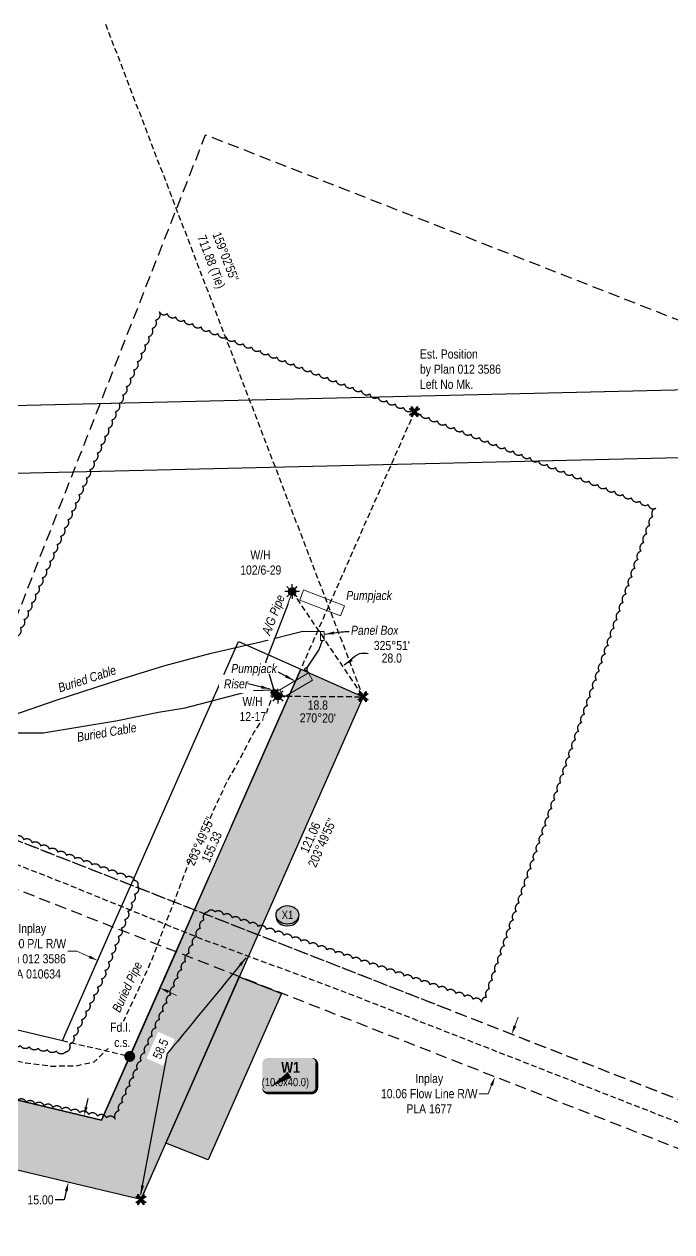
# Model space of a CAD drawing. Extents: x 613557 to 617779, y 5898664 to 5902038.
# Drawn here: x 616112 to 616825, y 5898924 to 5900254 of the extents above; entities that cross this region are included whole.
import ezdxf
from ezdxf.enums import TextEntityAlignment as Align

# ---------------------------------------------------------------- set-up
doc = ezdxf.new("R2010")
doc.units = 0
doc.header["$LTSCALE"] = 5
doc.header["$PDSIZE"] = 0.5
for name, pattern in [('0', [1, 1, 0]), ('foc-ACCESSROAD', [3.75, 2.5, -1.25]), ('foc-FLOWLINE', [3.75, 2.5, -1.25]), ('foc-TIELINE', [1.875, 1.25, -0.625]), ('foc-TRAV', [1.875, 1.25, -0.625]), ('UG_PIPE', [1.875, 1.25, -0.625])]:
    doc.linetypes.add(name, pattern=pattern)
doc.layers.get('Defpoints').update_dxf_attribs({"color": 9})
for name, color, linetype in [('AS-CABLE', 224, 'foc-CABLE'), ('AS-PIPE-AG', 44, 'Continuous'), ('AS-PIPE-UG', 44, 'UG_PIPE'), ('AS-PIPE-UG-T', 44, 'Continuous'), ('AS-SYMBOL', 7, 'Continuous'), ('C-FLOWLINE', 13, 'foc-FLOWLINE'), ('C-RW', 13, 'Continuous'), ('C-WS', 13, 'foc-ACCESSROAD'), ('C-WS-S', 13, 'Continuous'), ('F-RW', 190, 'Continuous'), ('L-BD', 7, 'Continuous'), ('L-MON', 1, 'Continuous'), ('L-TIE', 7, 'foc-TIELINE'), ('P-CROSSINGS', 250, 'Continuous'), ('P-PROPOSED', 10, 'Continuous'), ('P-PROPOSED-H', 21, 'Continuous'), ('P-TEMP-BLOCKS', 250, 'Continuous'), ('P-TEMP-H', 41, 'Continuous'), ('P-TEMP_WORKSPACE', 46, 'Continuous'), ('P-TRAV', 4, 'foc-TRAV'), ('P-TXT', 4, 'Continuous'), ('T-BUSH', 110, '0'), ('T-TIE', 201, 'foc-TIELINE')]:
    doc.layers.add(name, color=color, linetype=linetype)
for name, color, linetype, lineweight in [('AS-GENERAL', 48, 'Continuous', 18), ('C-RW-T', 13, 'Continuous', 9), ('C-WS-T', 13, 'Continuous', 9), ('T-TIE-T', 201, 'Continuous', 18)]:
    doc.layers.add(name, color=color, linetype=linetype, lineweight=lineweight)
doc.styles.add('80', font='ARIALN.TTF', dxfattribs={"height": 10})
doc.styles.add('80CG', font='ARIALN.TTF', dxfattribs={"height": 10})
doc.styles.add('80L', font='ARIALN.TTF', dxfattribs={"height": 10})
doc.styles.add('BOLD', font='ARIALNB.TTF')
doc.styles.add('Crossing', font='ARIALN.TTF', dxfattribs={"height": 10})
doc.styles.add('foc-LtypeFont', font='ARIALN.TTF', dxfattribs={"height": 7.35})
doc.linetypes.add('foc-CABLE', pattern='A,2,-1,["C",foc-LtypeFont,S=0.2,R=0,X=-0.625,Y=-0.75],-1.24,8', length=12.24)
doc.dimstyles.new('Compass 5 000', dxfattribs={"dimscale": 5, "dimtxt": 9, "dimasz": 2, "dimexe": 0.2, "dimexo": 0.0625, "dimgap": 0.5, "dimtad": 0, "dimtih": 1, "dimtoh": 1, "dimzin": 0, "dimdsep": 46, "dimtxsty": '80CG', "dimcen": 0.1, "dimse1": 1, "dimse2": 1, "dimclrd": 256, "dimclrt": 256, "dimaunit": 1, "dimadec": 4, "dimazin": 0, "dimtfac": 0.06, "dimtofl": 0, "dimtmove": 0, "dimatfit": 1, "dimfxl": 0.2, "dimtolj": 1, "dimtzin": 0, "dimlwd": -1, "dimarcsym": 0})

# ---------------------------------------------------------------- blocks, each defined once
blk = doc.blocks.new('*U425')
h = blk.add_hatch(color=191)
edge = h.paths.add_edge_path()
edge.add_line((-24, -20), (24, -20))
edge.add_arc((24, -14), 6, 270, 360)
edge.add_line((30, -14), (30, 12.5))
edge.add_arc((24, 12.5), 6, 0, 90)
edge.add_line((24, 18.5), (-24, 18.5))
edge.add_arc((-24, 12.5), 6, 90, 180)
edge.add_line((-30, 12.5), (-30, -14))
edge.add_arc((-24, -14), 6, 180, 270)
at = {"color": 250, "flags": 128}
blk.add_lwpolyline([(-24, -20, 3, 3, 0), (24, -20, 3, 3, 0.414214), (30, -14, 3, 3, 0), (30, 12.5, 3, 0, 0.414214), (24, 18.5, 0, 0, 0), (-24, 18.5, 0, 0, 0.414214), (-30, 12.5, 0, 0, 0), (-30, -14, 0, 3, 0.414214)], format="xyseb", close=True, dxfattribs=at)
at = {"flags": 128}
blk.add_lwpolyline([(-21.1, -13.3, 0, 7.5, 0), (0, 0, 0, 0, 0)], format="xyseb", dxfattribs=at)
at = {"color": 250}
for tag, p, height, style in [('TEMP_AREA_W1_001', (-9.2, 2.2), 12, 'BOLD'), ('ENTER_TEXT_001', (-30.7, -12.5), 9, '80')]:
    blk.add_attdef(tag, p, '', height=height, dxfattribs=dict(at, style=style))
blk = doc.blocks.new('*D469')
at = {"layer": 'C-RW-T', "transparency": 16777216}
for p, q in [((616652.3, 5899150.9), (616656, 5899160.3)), ((616626.7, 5899085.5), (616623, 5899076.2)), ((616623, 5899076.2), (616613, 5899076.2))]:
    blk.add_line(p, q, dxfattribs=at)
for points in [[(616650.8, 5899151.5), (616653.9, 5899150.3), (616648.7, 5899141.6)], [(616625.1, 5899086.1), (616628.2, 5899084.9), (616630.3, 5899094.8)]]:
    blk.add_solid(points, dxfattribs=at)
at = {"layer": 'Defpoints', "color": 0, "transparency": 16777216}
for p in [(616615.2, 5899154.8), (616596.8, 5899108), (616630.3, 5899094.8)]:
    blk.add_point(p, dxfattribs=at)
at = {"layer": 'C-RW-T', "transparency": 16777216, "insert": (616558, 5899076.2), "char_height": 10, "attachment_point": 5, "style": '80CG'}
blk.add_mtext('\\A1;Inplay\\P10.06 Flow Line R/W\\PPLA 1677', dxfattribs=at)
blk = doc.blocks.new('*D470')
at = {"layer": 'C-RW-T', "transparency": 16777216}
for p, q in [((616170, 5899233), (616160, 5899233)), ((616183.8, 5899226.9), (616170, 5899233)), ((616270.7, 5899188.6), (616279.8, 5899184.5))]:
    blk.add_line(p, q, dxfattribs=at)
for points in [[(616184.4, 5899228.4), (616183.1, 5899225.4), (616192.9, 5899222.9)], [(616271.3, 5899190.1), (616270, 5899187), (616261.5, 5899192.6)]]:
    blk.add_solid(points, dxfattribs=at)
at = {"layer": 'Defpoints', "color": 0, "transparency": 16777216}
for p in [(616269, 5899395.3), (616337.6, 5899365), (616261.5, 5899192.6)]:
    blk.add_point(p, dxfattribs=at)
at = {"layer": 'C-RW-T', "transparency": 16777216, "insert": (616120.9, 5899233), "char_height": 10, "attachment_point": 5, "style": '80CG'}
blk.add_mtext('\\A1;Inplay\\P15.00 P/L R/W\\PPlan 012 3586\\PPLA 010634', dxfattribs=at)
blk = doc.blocks.new('RISER')
h = blk.add_hatch(color=255)
h.dxf.hatch_style = 1
edge = h.paths.add_edge_path()
edge.add_arc((0, 0), 0.7, 0, 360)
blk.add_hatch(color=48).paths.add_polyline_path([(0.58, -0.15), (-0.58, -0.15, 0.774597)])
at = {"color": 48}
blk.add_line((-0.58, -0.15), (0.58, -0.15), dxfattribs=at)
blk.add_circle((0, 0), 0.6, dxfattribs=at)
blk = doc.blocks.new('xing2')
h = blk.add_hatch(color=50)
h.dxf.hatch_style = 1
edge = h.paths.add_edge_path()
edge.add_ellipse((0, 0), major_axis=(-12.5, 0), ratio=0.816297, start_angle=0, end_angle=360)
h = blk.add_hatch(color=250)
h.dxf.hatch_style = 1
edge = h.paths.add_edge_path()
edge.add_ellipse((0, -2), major_axis=(-12.5, 0), ratio=0.816297, start_angle=0, end_angle=180)
edge.add_line((12.5, -2), (12.5, 0))
edge.add_ellipse((0, 0), major_axis=(-12.5, 0), ratio=0.816297, start_angle=0, end_angle=180, ccw=False)
edge.add_line((-12.5, 0), (-12.5, -2))
at = {"color": 250}
blk.add_ellipse((0, 0), major_axis=(-12.5, 0), ratio=0.816297, dxfattribs=at)
blk.add_ellipse((0, -2), major_axis=(-12.5, 0), ratio=0.816297, start_param=0, end_param=3.141593, dxfattribs=at)
at = {"color": 250, "style": 'Crossing'}
blk.add_attdef('CROSSING', text='', height=9, dxfattribs=at).set_placement((0.1, 0), align=Align.MIDDLE_CENTER)
at = {"color": 250, "style": 'Crossing', "flags": 1}
for tag, p in [('OWNER', (0.1, -12.5)), ('DESCRIPTION', (0.1, -25.8)), ('LOCATION', (0.1, -39.3)), ('DWG_REF', (0.1, -52.8))]:
    blk.add_attdef(tag, text='', height=9, dxfattribs=at).set_placement(p, align=Align.MIDDLE_CENTER)
blk = doc.blocks.new('GAS')
h = blk.add_hatch(color=255)
h.dxf.hatch_style = 1
edge = h.paths.add_edge_path()
edge.add_arc((0, 0), 0.9, 0, 360)
for p, q in [((-0.81, 0), (-1.62, 0)), ((-0.57, 0.57), (-1.14, 1.14)), ((0, 0.81), (0, 1.62)), ((0.57, 0.57), (1.14, 1.14)), ((1.62, 0), (0.81, 0)), ((-0.57, -0.57), (-1.14, -1.14)), ((0, -0.81), (0, -1.62)), ((1.14, -1.14), (0.57, -0.57))]:
    blk.add_line(p, q)
blk.add_circle((0, 0), 0.8)
blk = doc.blocks.new('fdia')
at = {"color": 255, "const_width": 1}
blk.add_lwpolyline([(-0.5, 0, 1), (0.5, 0, 1)], format="xyb", close=True, dxfattribs=at)
blk = doc.blocks.new('Fdiaa')
blk.add_blockref('fdia', (0, 0))
blk = doc.blocks.new('fdib')
at = {"color": 1, "const_width": 1.6}
blk.add_lwpolyline([(-0.4, 0, 1), (0.4, 0, 1)], format="xyb", close=True, dxfattribs=at)
at = {"color": 1}
blk.add_circle((0, 0), 0.8, dxfattribs=at)
blk = doc.blocks.new('Fdibb')
blk.add_blockref('fdib', (0, 0))
blk = doc.blocks.new('fdicc')
for name in ['Fdibb', 'Fdiaa']:
    blk.add_blockref(name, (0, 0))
blk = doc.blocks.new('FDI')
blk.add_blockref('fdicc', (0, 0))
blk = doc.blocks.new('TEMP')
h = blk.add_hatch(color=255)
h.dxf.hatch_style = 1
h.paths.add_polyline_path([(0, 0.25), (-0.67, 1.15), (-0.67, 0.67), (-1.15, 0.67), (-0.25, 0), (-1.15, -0.67), (-0.67, -0.67), (-0.67, -1.15), (0, -0.25), (0.67, -1.15), (0.67, -0.67), (1.15, -0.67), (0.25, 0), (1.15, 0.67), (0.67, 0.67), (0.67, 1.15)])
h.paths.add_polyline_path([(0.57, 0.85), (0.57, 0.57), (0.85, 0.57), (0.08, 0), (0.85, -0.57), (0.57, -0.57), (0.57, -0.85), (0, -0.08), (-0.57, -0.85), (-0.57, -0.57), (-0.85, -0.57), (-0.08, 0), (-0.85, 0.57), (-0.57, 0.57), (-0.57, 0.85), (0, 0.08)], flags=16)
h = blk.add_hatch(color=1)
h.dxf.hatch_style = 1
h.paths.add_polyline_path([(0, 0.08), (-0.57, 0.85), (-0.57, 0.57), (-0.85, 0.57), (-0.08, 0), (-0.85, -0.57), (-0.57, -0.57), (-0.57, -0.85), (0, -0.08), (0.57, -0.85), (0.57, -0.57), (0.85, -0.57), (0.08, 0), (0.85, 0.57), (0.57, 0.57), (0.57, 0.85)])
at = {"color": 1}
for p, q in [((-0.08, 0), (0.08, 0)), ((0, 0.08), (0, -0.08))]:
    blk.add_line(p, q, dxfattribs=at)
at = {"color": 255, "flags": 128}
blk.add_lwpolyline([(-0.25, 0), (-1.15, 0.67), (-0.67, 0.67), (-0.67, 1.15), (0, 0.25), (0.67, 1.15), (0.67, 0.67), (1.15, 0.67), (0.25, 0), (1.15, -0.67), (0.67, -0.67), (0.67, -1.15), (0, -0.25), (-0.67, -1.15), (-0.67, -0.67), (-1.15, -0.67)], close=True, dxfattribs=at)
at = {"color": 1, "flags": 128}
blk.add_lwpolyline([(-0.08, 0), (-0.85, 0.57), (-0.57, 0.57), (-0.57, 0.85), (0, 0.08), (0.57, 0.85), (0.57, 0.57), (0.85, 0.57), (0.08, 0), (0.85, -0.57), (0.57, -0.57), (0.57, -0.85), (0, -0.08), (-0.57, -0.85), (-0.57, -0.57), (-0.85, -0.57)], close=True, dxfattribs=at)
blk = doc.blocks.new('*D549')
at = {"layer": 'Defpoints', "color": 0, "transparency": 16777216}
for p in [(616171, 5899053.4), (616153.7, 5898980.4), (616160.7, 5898978.7)]:
    blk.add_point(p, dxfattribs=at)
at = {"layer": 'P-TXT', "transparency": 16777216}
for p, q in [((616180.3, 5899061.4), (616182.6, 5899071.1)), ((616158.4, 5898969), (616156.1, 5898959.3)), ((616156.1, 5898959.3), (616146.1, 5898959.3))]:
    blk.add_line(p, q, dxfattribs=at)
for points in [[(616178.7, 5899061.8), (616181.9, 5899061), (616178, 5899051.7)], [(616156.8, 5898969.4), (616160, 5898968.6), (616160.7, 5898978.7)]]:
    blk.add_solid(points, dxfattribs=at)
at = {"layer": 'P-TXT', "transparency": 16777216, "insert": (616130.1, 5898959.3), "char_height": 10, "attachment_point": 5, "style": '80CG'}
blk.add_mtext('\\A1;15.00', dxfattribs=at)

msp = doc.modelspace()

# ---------------------------------------------------------------- hatches: boundary and pattern name
at = {"layer": 'P-PROPOSED-H'}
h = msp.add_hatch(color=256, dxfattribs=at)
h.dxf.hatch_style = 1
h.paths.add_polyline_path([(615554.016, 5899084.697), (615552.168, 5899159.617), (615711.847, 5899162.962), (616197.234, 5899047.106), (616416.513, 5899543.53), (616485.092, 5899513.237), (616240.611, 5898959.761), (615701.977, 5899087.558)])
at = {"layer": 'P-TEMP-H'}
h = msp.add_hatch(color=256, dxfattribs=at)
h.dxf.hatch_style = 1
h.paths.add_polyline_path([(616348.816, 5899204.72), (616395.396, 5899186.474), (616314.544, 5899003.431), (616267.964, 5899021.676)])

# ---------------------------------------------------------------- linework, layer by layer
at = {"layer": 'AS-CABLE', "flags": 128}
for points in [[(615387.366, 5899710.285), (615400.071, 5899702.418), (615404.41, 5899701.003), (615436.987, 5899691.457), (615505.231, 5899668.376), (615583.571, 5899643.026), (615671.837, 5899606.615), (615808.804, 5899560.827), (615899.479, 5899528.25), (616003.464, 5899494.733), (616069.219, 5899482.822), (616098.233, 5899473.441), (616133.054, 5899473.366), (616212.984, 5899486.801), (616259.921, 5899496.097), (616289.349, 5899501.155), (616362.276, 5899520.013), (616374.856, 5899520.563), (616393.499, 5899520.908)], [(616069.219, 5899482.822), (616099.642, 5899492.853), (616147.409, 5899509.592), (616219.431, 5899533.053), (616265.653, 5899547.213), (616318.088, 5899561.042), (616372.047, 5899573.617), (616418.974, 5899585.388), (616440.406, 5899584.903)], [(616423.313, 5899544.514), (616436.448, 5899564.351), (616440.306, 5899575.037)], [(616425.162, 5899539.505), (616422.837, 5899542.914)]]:
    msp.add_lwpolyline(points, dxfattribs=at)
at = {"layer": 'AS-GENERAL', "flags": 128}
for points in [[(616419.579, 5899630.955), (616464.507, 5899613.162), (616460.458, 5899602.146), (616415.386, 5899619.425)], [(616438.408, 5899584.923), (616438.308, 5899575.057), (616442.305, 5899575.017), (616442.404, 5899584.883)], [(616393.499, 5899520.908), (616425.162, 5899539.505), (616429.57, 5899531.424), (616397.992, 5899512.886)], [(616423.909, 5899543.712), (616421.585, 5899541.983), (616420.392, 5899543.586), (616422.716, 5899545.315)]]:
    msp.add_lwpolyline(points, close=True, dxfattribs=at)
at = {"layer": 'AS-PIPE-AG', "flags": 128}
msp.add_lwpolyline([(616396.013, 5899512.541), (616388.431, 5899515.765), (616389.591, 5899518.783), (616388.051, 5899521.138), (616386.877, 5899521.133), (616377.94, 5899551.761), (616403.115, 5899616.386), (616402.531, 5899616.841), (616409.218, 5899633.819)], dxfattribs=at)
at = {"layer": 'AS-PIPE-UG', "flags": 128}
for points in [[(617077.884, 5898948.394), (616457.025, 5899191.07), (616303.994, 5899247.778), (616156.031, 5899307.925), (616023.766, 5899359.86), (615793.215, 5899449.175), (615631.288, 5899511.286), (615510.639, 5899562.227), (615407.988, 5899599.133)], [(616387.032, 5899517.899), (616378.765, 5899495.797), (616365.015, 5899474.061), (616351.15, 5899448.176), (616334.312, 5899418.067), (616307.322, 5899359.425), (616291.903, 5899327.262), (616274.18, 5899280.495), (616249.44, 5899216.255), (616219.496, 5899152.03), (616204.367, 5899126.045), (616188.893, 5899110.865), (616168.196, 5899106.452), (616142.076, 5899106.317), (616113.977, 5899109.816), (615550.635, 5899231.989), (615397.836, 5899232.564)]]:
    msp.add_lwpolyline(points, dxfattribs=at)
at = {"layer": 'C-FLOWLINE', "flags": 128}
for points in [[(617088.213, 5898969.39), (615389.386, 5899635.086)], [(617065.95, 5898924.132), (615390.665, 5899580.603)]]:
    msp.add_lwpolyline(points, dxfattribs=at)
at = {"layer": 'C-RW', "flags": 128}
msp.add_lwpolyline([(616278.515, 5899231.092), (616228.258, 5899117.253), (616197.247, 5899047.08), (615627.187, 5899183.173), (615551.703, 5899201.023), (615531.966, 5899205.659), (615450.719, 5899204.742), (615399.512, 5899203.603), (615397.747, 5899278.812), (615448.91, 5899280.013), (615540.146, 5899280.54), (615549.792, 5899278.28), (615625.295, 5899260.333), (616154.08, 5899134.856), (616208.625, 5899258.448), (616228.955, 5899304.511), (616347.88, 5899573.97), (616416.513, 5899543.53), (616298.85, 5899277.152), (616278.515, 5899231.092)], close=True, dxfattribs=at)
at = {"layer": 'F-RW', "flags": 128}
for points in [[(615386.987, 5899737.304), (615508.955, 5899819.803), (617278.675, 5899861.686), (617303.439, 5899865.271)], [(617303.439, 5899789.547), (617284.953, 5899786.871), (615542.898, 5899745.643), (615389.026, 5899650.438)]]:
    msp.add_lwpolyline(points, dxfattribs=at)
at = {"layer": 'P-TEMP_WORKSPACE', "flags": 128}
msp.add_lwpolyline([(616348.816, 5899204.72), (616395.396, 5899186.474), (616314.544, 5899003.431), (616267.964, 5899021.676), (616348.816, 5899204.72)], dxfattribs=at)
at = {"layer": 'P-TRAV', "flags": 128}
for points in [[(616541.738, 5899826.981), (616416.706, 5899544.112)], [(616154.08, 5899134.856), (616228.258, 5899117.253)]]:
    msp.add_lwpolyline(points, dxfattribs=at)
at = {"layer": 'T-BUSH', "flags": 128}
msp.add_lwpolyline([(615605.714, 5899993.428, 0.52056705), (615605.92, 5899983.434, 0.52056705), (615606.127, 5899973.44, 0.52056705), (615606.333, 5899963.446, 0.52056705), (615606.54, 5899953.452, 0.52056705), (615606.746, 5899943.458, 0.52056705), (615606.952, 5899933.464, 0.52056705), (615607.159, 5899923.47, 0.52056705), (615607.365, 5899913.476, 0.52056705), (615607.571, 5899903.482, 0.52056705), (615607.778, 5899893.488, 0.52056705), (615607.984, 5899883.494, 0.52056705), (615608.19, 5899873.5, 0.52056705), (615608.397, 5899863.506, 0.52056705), (615608.603, 5899853.512, 0.52056705), (615608.809, 5899843.518, 0.52056705), (615609.016, 5899833.524, 0.52056705), (615609.222, 5899823.53, 0.52056705), (615609.428, 5899813.536, 0.52056705), (615609.635, 5899803.542, 0.52056705), (615609.841, 5899793.548, 0.52056705), (615610.047, 5899783.554, 0.52056705), (615610.254, 5899773.56, 0.52056705), (615610.46, 5899763.566, 0.52056705), (615610.666, 5899753.572, 0.52056705), (615610.873, 5899743.578, 0.52056705), (615611.079, 5899733.584, 0.52056705), (615611.285, 5899723.59, 0.52056705), (615611.492, 5899713.596, 0.52056705), (615611.698, 5899703.602, 0.52056705), (615611.904, 5899693.608, 0.52056705), (615612.111, 5899683.614, 0.52056705), (615612.317, 5899673.62, 0.52056705), (615612.524, 5899663.626, 0.52056705), (615615.533, 5899655.095, 0.52056705), (615623.614, 5899649.211, 0.52056705), (615631.695, 5899643.326, 0.52056705), (615639.776, 5899637.442, 0.52056705), (615649.192, 5899634.146, 0.52056705), (615658.669, 5899630.968, 0.52056705), (615668.147, 5899627.79, 0.52056705), (615677.625, 5899624.612, 0.52056705), (615687.102, 5899621.434, 0.52056705), (615696.58, 5899618.257, 0.52056705), (615706.057, 5899615.079, 0.52056705), (615715.535, 5899611.901, 0.52056705), (615725.012, 5899608.723, 0.52056705), (615734.49, 5899605.545, 0.52056705), (615743.968, 5899602.367, 0.52056705), (615753.445, 5899599.189, 0.52056705), (615762.923, 5899596.012, 0.52056705), (615772.4, 5899592.834, 0.52056705), (615781.878, 5899589.656, 0.52056705), (615791.355, 5899586.478, 0.52056705), (615800.833, 5899583.3, 0.52056705), (615810.311, 5899580.122, 0.52056705), (615819.788, 5899576.944, 0.52056705), (615829.266, 5899573.767, 0.52056705), (615838.743, 5899570.589, 0.52056705), (615848.221, 5899567.411, 0.52056705), (615857.698, 5899564.233, 0.52056705), (615867.176, 5899561.055, 0.52056705), (615876.654, 5899557.877, 0.52056705), (615886.131, 5899554.699, 0.52056705), (615895.609, 5899551.522, 0.52056705), (615905.086, 5899548.344, 0.52056705), (615914.564, 5899545.166, 0.52056705), (615924.041, 5899541.988, 0.52056705), (615933.519, 5899538.81, 0.52056705), (615942.996, 5899535.632, 0.52056705), (615952.474, 5899532.454, 0.52056705), (615961.952, 5899529.276, 0.52056705), (615971.429, 5899526.099, 0.52056705), (615980.907, 5899522.921, 0.52056705), (615990.384, 5899519.743, 0.52056705), (615999.862, 5899516.565, 0.52056705), (616009.339, 5899513.387, 0.52056705), (616018.873, 5899510.98, 0.52056705), (616028.708, 5899512.767, 0.52056705), (616038.543, 5899514.553, 0.52056705), (616048.378, 5899516.339, 0.52056705), (616058.214, 5899518.125, 0.52056705), (616066.749, 5899522.434, 0.52056705), (616073.913, 5899529.405, 0.52056705), (616081.077, 5899536.377, 0.52056705), (616087.899, 5899543.585, 0.52056705), (616091.922, 5899552.737, 0.52056705), (616095.944, 5899561.888, 0.52056705), (616099.967, 5899571.039, 0.52056705), (616103.989, 5899580.19, 0.52056705), (616108.012, 5899589.341, 0.52056705), (616112.034, 5899598.492, 0.52056705), (616116.056, 5899607.643, 0.52056705), (616120.079, 5899616.794, 0.52056705), (616124.101, 5899625.945, 0.52056705), (616128.124, 5899635.096, 0.52056705), (616132.146, 5899644.248, 0.52056705), (616136.169, 5899653.399, 0.52056705), (616140.191, 5899662.55, 0.52056705), (616144.214, 5899671.701, 0.52056705), (616148.236, 5899680.852, 0.52056705), (616152.259, 5899690.003, 0.52056705), (616156.281, 5899699.154, 0.52056705), (616160.304, 5899708.305, 0.52056705), (616164.326, 5899717.456, 0.52056705), (616168.349, 5899726.608, 0.52056705), (616172.371, 5899735.759, 0.52056705), (616176.394, 5899744.91, 0.52056705), (616180.416, 5899754.061, 0.52056705), (616184.439, 5899763.212, 0.52056705), (616188.461, 5899772.363, 0.52056705), (616192.484, 5899781.514, 0.52056705), (616196.506, 5899790.665, 0.52056705), (616200.529, 5899799.816, 0.52056705), (616204.551, 5899808.967, 0.52056705), (616208.573, 5899818.119, 0.52056705), (616212.596, 5899827.27, 0.52056705), (616216.618, 5899836.421, 0.52056705), (616220.641, 5899845.572, 0.52056705), (616224.663, 5899854.723, 0.52056705), (616228.686, 5899863.874, 0.52056705), (616232.708, 5899873.025, 0.52056705), (616236.731, 5899882.176, 0.52056705), (616240.753, 5899891.327, 0.52056705), (616244.776, 5899900.479, 0.52056705), (616248.798, 5899909.63, 0.52056705), (616252.821, 5899918.781, 0.52056705), (616256.843, 5899927.932, 0.52056705), (616260.866, 5899937.083, 0.52056705), (616269.459, 5899935.095, 0.52056705), (616278.749, 5899931.407, 0.52056705), (616288.04, 5899927.719, 0.52056705), (616297.331, 5899924.03, 0.52056705), (616306.622, 5899920.342, 0.52056705), (616315.913, 5899916.653, 0.52056705), (616325.203, 5899912.965, 0.52056705), (616334.494, 5899909.277, 0.52056705), (616343.785, 5899905.588, 0.52056705), (616353.076, 5899901.9, 0.52056705), (616362.366, 5899898.211, 0.52056705), (616371.657, 5899894.523, 0.52056705), (616380.948, 5899890.835, 0.52056705), (616390.239, 5899887.146, 0.52056705), (616399.53, 5899883.458, 0.52056705), (616408.82, 5899879.769, 0.52056705), (616418.111, 5899876.081, 0.52056705), (616427.402, 5899872.392, 0.52056705), (616436.693, 5899868.704, 0.52056705), (616445.984, 5899865.016, 0.52056705), (616455.274, 5899861.327, 0.52056705), (616464.565, 5899857.639, 0.52056705), (616473.856, 5899853.95, 0.52056705), (616483.147, 5899850.262, 0.52056705), (616492.437, 5899846.574, 0.52056705), (616501.728, 5899842.885, 0.52056705), (616511.019, 5899839.197, 0.52056705), (616520.31, 5899835.508, 0.52056705), (616529.601, 5899831.82, 0.52056705), (616538.891, 5899828.132, 0.52056705), (616548.182, 5899824.443, 0.52056705), (616557.473, 5899820.755, 0.52056705), (616566.764, 5899817.066, 0.52056705), (616576.055, 5899813.378, 0.52056705), (616585.345, 5899809.69, 0.52056705), (616594.636, 5899806.001, 0.52056705), (616603.927, 5899802.313, 0.52056705), (616613.218, 5899798.624, 0.52056705), (616622.509, 5899794.936, 0.52056705), (616631.799, 5899791.248, 0.52056705), (616641.09, 5899787.559, 0.52056705), (616650.381, 5899783.871, 0.52056705), (616659.672, 5899780.182, 0.52056705), (616668.962, 5899776.494, 0.52056705), (616678.253, 5899772.805, 0.52056705), (616687.544, 5899769.117, 0.52056705), (616696.835, 5899765.429, 0.52056705), (616706.126, 5899761.74, 0.52056705), (616715.416, 5899758.052, 0.52056705), (616724.707, 5899754.363, 0.52056705), (616733.998, 5899750.675, 0.52056705), (616743.289, 5899746.987, 0.52056705), (616752.58, 5899743.298, 0.52056705), (616761.87, 5899739.61, 0.52056705), (616771.161, 5899735.921, 0.52056705), (616780.452, 5899732.233, 0.52056705), (616789.743, 5899728.545, 0.52056705), (616799.033, 5899724.856, 0.52056705), (616807.302, 5899720.699, 0.52056705), (616804.034, 5899711.252, 0.52056705), (616800.767, 5899701.805, 0.52056705), (616797.499, 5899692.359, 0.52056705), (616794.231, 5899682.912, 0.52056705), (616790.963, 5899673.465, 0.52056705), (616787.695, 5899664.018, 0.52056705), (616784.427, 5899654.571, 0.52056705), (616781.159, 5899645.124, 0.52056705), (616777.891, 5899635.677, 0.52056705), (616774.623, 5899626.23, 0.52056705), (616771.355, 5899616.784, 0.52056705), (616768.087, 5899607.337, 0.52056705), (616764.819, 5899597.89, 0.52056705), (616761.551, 5899588.443, 0.52056705), (616758.283, 5899578.996, 0.52056705), (616755.015, 5899569.549, 0.52056705), (616751.747, 5899560.102, 0.52056705), (616748.48, 5899550.655, 0.52056705), (616745.212, 5899541.208, 0.52056705), (616741.944, 5899531.762, 0.52056705), (616738.676, 5899522.315, 0.52056705), (616735.408, 5899512.868, 0.52056705), (616732.14, 5899503.421, 0.52056705), (616728.872, 5899493.974, 0.52056705), (616725.604, 5899484.527, 0.52056705), (616722.336, 5899475.08, 0.52056705), (616719.068, 5899465.633, 0.52056705), (616715.8, 5899456.186, 0.52056705), (616712.532, 5899446.74, 0.52056705), (616709.264, 5899437.293, 0.52056705), (616705.996, 5899427.846, 0.52056705), (616702.728, 5899418.399, 0.52056705), (616699.46, 5899408.952, 0.52056705), (616696.192, 5899399.505, 0.52056705), (616692.925, 5899390.058, 0.52056705), (616689.657, 5899380.611, 0.52056705), (616686.389, 5899371.165, 0.52056705), (616683.121, 5899361.718, 0.52056705), (616679.853, 5899352.271, 0.52056705), (616676.585, 5899342.824, 0.52056705), (616673.317, 5899333.377, 0.52056705), (616670.049, 5899323.93, 0.52056705), (616666.781, 5899314.483, 0.52056705), (616663.513, 5899305.036, 0.52056705), (616660.245, 5899295.589, 0.52056705), (616656.977, 5899286.143, 0.52056705), (616653.709, 5899276.696, 0.52056705), (616650.441, 5899267.249, 0.52056705), (616647.173, 5899257.802, 0.52056705), (616643.905, 5899248.355, 0.52056705), (616640.637, 5899238.908, 0.52056705), (616637.37, 5899229.461, 0.52056705), (616634.102, 5899220.014, 0.52056705), (616630.834, 5899210.567, 0.52056705), (616627.566, 5899201.121, 0.52056705), (616624.298, 5899191.674, 0.52056705), (616621.03, 5899182.227, 0.52056705), (616615.714, 5899176.959, 0.52056705), (616606.245, 5899180.162, 0.52056705), (616596.776, 5899183.366, 0.52056705), (616587.307, 5899186.569, 0.52056705), (616577.838, 5899189.772, 0.52056705), (616568.369, 5899192.976, 0.52056705), (616558.9, 5899196.179, 0.52056705), (616549.431, 5899199.383, 0.52056705), (616539.962, 5899202.586, 0.52056705), (616530.493, 5899205.79, 0.52056705), (616521.024, 5899208.993, 0.52056705), (616511.555, 5899212.197, 0.52056705), (616502.086, 5899215.4, 0.52056705), (616492.617, 5899218.604, 0.52056705), (616483.148, 5899221.807, 0.52056705), (616473.679, 5899225.011, 0.52056705), (616464.21, 5899228.214, 0.52056705), (616454.741, 5899231.417, 0.52056705), (616445.272, 5899234.621, 0.52056705), (616435.804, 5899237.824, 0.52056705), (616426.335, 5899241.028, 0.52056705), (616416.866, 5899244.231, 0.52056705), (616407.397, 5899247.435, 0.52056705), (616397.928, 5899250.638, 0.52056705), (616388.459, 5899253.842, 0.52056705), (616378.99, 5899257.045, 0.52056705), (616369.521, 5899260.249, 0.52056705), (616360.052, 5899263.452, 0.52056705), (616350.583, 5899266.655, 0.52056705), (616341.114, 5899269.859, 0.52056705), (616331.645, 5899273.062, 0.52056705), (616322.176, 5899276.266, 0.52056705), (616314.049, 5899276.403, 0.52056705), (616309.977, 5899267.274, 0.52056705), (616305.905, 5899258.145, 0.52056705), (616301.834, 5899249.015, 0.52056705), (616297.762, 5899239.886, 0.52056705), (616293.69, 5899230.757, 0.52056705), (616289.618, 5899221.628, 0.52056705), (616285.546, 5899212.498, 0.52056705), (616281.474, 5899203.369, 0.52056705), (616277.403, 5899194.24, 0.52056705), (616273.331, 5899185.111, 0.52056705), (616269.259, 5899175.981, 0.52056705), (616265.187, 5899166.852, 0.52056705), (616261.115, 5899157.723, 0.52056705), (616257.043, 5899148.594, 0.52056705), (616252.972, 5899139.464, 0.52056705), (616248.9, 5899130.335, 0.52056705), (616244.828, 5899121.206, 0.52056705), (616240.756, 5899112.077, 0.52056705), (616236.684, 5899102.947, 0.52056705), (616232.612, 5899093.818, 0.52056705), (616228.541, 5899084.689, 0.52056705), (616224.469, 5899075.56, 0.52056705), (616220.397, 5899066.43, 0.52056705), (616216.325, 5899057.301, 0.52056705), (616212.253, 5899048.172, 0.52056705), (616202.691, 5899049.611, 0.52056705), (616192.88, 5899051.527, 0.52056705), (616183.069, 5899053.444, 0.52056705), (616173.259, 5899055.361, 0.52056705), (616163.448, 5899057.277, 0.52056705), (616153.637, 5899059.194, 0.52056705), (616143.827, 5899061.111, 0.52056705), (616134.016, 5899063.027, 0.52056705), (616124.205, 5899064.944, 0.52056705), (616114.395, 5899066.86, 0.52056705), (616104.584, 5899068.777, 0.52056705), (616094.773, 5899070.694, 0.52056705), (616084.962, 5899072.61, 0.52056705), (616075.152, 5899074.527, 0.52056705), (616065.341, 5899076.443, 0.52056705), (616055.53, 5899078.36, 0.52056705), (616045.72, 5899080.277, 0.52056705), (616035.909, 5899082.193, 0.52056705), (616026.098, 5899084.11, 0.52056705), (616016.288, 5899086.027, 0.52056705), (616006.477, 5899087.943, 0.52056705), (615996.666, 5899089.86, 0.52056705), (615986.856, 5899091.776, 0.52056705), (615977.045, 5899093.693, 0.52056705), (615967.234, 5899095.61, 0.52056705), (615957.423, 5899097.526, 0.52056705), (615947.613, 5899099.443, 0.52056705), (615937.802, 5899101.36, 0.52056705), (615927.991, 5899103.276, 0.52056705), (615918.181, 5899105.193, 0.52056705), (615908.37, 5899107.109, 0.52056705), (615898.559, 5899109.026, 0.52056705), (615888.749, 5899110.943, 0.52056705), (615878.938, 5899112.859, 0.52056705), (615869.127, 5899114.776, 0.52056705), (615859.317, 5899116.693, 0.52056705), (615849.506, 5899118.609, 0.52056705), (615839.695, 5899120.526, 0.52056705), (615829.884, 5899122.442, 0.52056705), (615820.074, 5899124.359, 0.52056705), (615810.263, 5899126.276, 0.52056705), (615800.452, 5899128.192, 0.52056705), (615790.642, 5899130.109, 0.52056705), (615780.831, 5899132.026, 0.52056705), (615771.02, 5899133.942, 0.52056705), (615761.21, 5899135.859, 0.52056705), (615754.29, 5899137.211, 0.52056705)], format="xyb", dxfattribs=at)
msp.add_lwpolyline([(615633.051, 5899532.173, -0.52056705), (615642.431, 5899528.718, -0.52056705), (615651.811, 5899525.263, -0.52056705), (615661.191, 5899521.808, -0.52056705), (615670.571, 5899518.353, -0.52056705), (615679.951, 5899514.898, -0.52056705), (615689.331, 5899511.443, -0.52056705), (615698.711, 5899507.988, -0.52056705), (615708.091, 5899504.533, -0.52056705), (615717.471, 5899501.077, -0.52056705), (615726.851, 5899497.622, -0.52056705), (615736.231, 5899494.167, -0.52056705), (615745.611, 5899490.712, -0.52056705), (615754.991, 5899487.257, -0.52056705), (615764.371, 5899483.802, -0.52056705), (615773.751, 5899480.347, -0.52056705), (615783.131, 5899476.892, -0.52056705), (615792.511, 5899473.437, -0.52056705), (615801.892, 5899469.982, -0.52056705), (615811.272, 5899466.526, -0.52056705), (615820.652, 5899463.071, -0.52056705), (615830.032, 5899459.616, -0.52056705), (615839.412, 5899456.161, -0.52056705), (615848.792, 5899452.706, -0.52056705), (615858.172, 5899449.251, -0.52056705), (615867.552, 5899445.796, -0.52056705), (615876.932, 5899442.341, -0.52056705), (615886.312, 5899438.886, -0.52056705), (615895.692, 5899435.431, -0.52056705), (615905.072, 5899431.975, -0.52056705), (615914.452, 5899428.52, -0.52056705), (615923.832, 5899425.065, -0.52056705), (615933.212, 5899421.61, -0.52056705), (615942.592, 5899418.155, -0.52056705), (615951.972, 5899414.7, -0.52056705), (615961.352, 5899411.245, -0.52056705), (615970.732, 5899407.79, -0.52056705), (615980.112, 5899404.335, -0.52056705), (615989.493, 5899400.88, -0.52056705), (615998.873, 5899397.424, -0.52056705), (616008.253, 5899393.969, -0.52056705), (616017.633, 5899390.514, -0.52056705), (616027.013, 5899387.059, -0.52056705), (616036.393, 5899383.604, -0.52056705), (616045.773, 5899380.149, -0.52056705), (616055.153, 5899376.694, -0.52056705), (616064.533, 5899373.239, -0.52056705), (616073.913, 5899369.784, -0.52056705), (616083.293, 5899366.328, -0.52056705), (616092.673, 5899362.873, -0.52056705), (616102.053, 5899359.418, -0.52056705), (616111.433, 5899355.963, -0.52056705), (616120.813, 5899352.508, -0.52056705), (616130.193, 5899349.053, -0.52056705), (616139.573, 5899345.598, -0.52056705), (616148.953, 5899342.143, -0.52056705), (616158.333, 5899338.688, -0.52056705), (616167.713, 5899335.233, -0.52056705), (616177.094, 5899331.777, -0.52056705), (616186.474, 5899328.322, -0.52056705), (616195.854, 5899324.867, -0.52056705), (616205.234, 5899321.412, -0.52056705), (616214.614, 5899317.957, -0.52056705), (616223.994, 5899314.502, -0.52056705), (616233.374, 5899311.047, -0.52056705), (616236.944, 5899304.964, -0.52056705), (616233.345, 5899295.639, -0.52056705), (616229.745, 5899286.313, -0.52056705), (616226.145, 5899276.988, -0.52056705), (616222.546, 5899267.662, -0.52056705), (616218.946, 5899258.337, -0.52056705), (616215.346, 5899249.011, -0.52056705), (616211.747, 5899239.686, -0.52056705), (616208.147, 5899230.36, -0.52056705), (616204.547, 5899221.035, -0.52056705), (616200.947, 5899211.709, -0.52056705), (616197.126, 5899202.481, -0.52056705), (616192.706, 5899193.515, -0.52056705), (616188.285, 5899184.549, -0.52056705), (616183.865, 5899175.584, -0.52056705), (616179.445, 5899166.618, -0.52056705), (616175.024, 5899157.652, -0.52056705), (616170.604, 5899148.687, -0.52056705), (616166.183, 5899139.721, -0.52056705), (616161.763, 5899130.755, -0.52056705), (616157.326, 5899121.822, -0.52056705), (616147.441, 5899123.311, -0.52056705), (616137.557, 5899124.799, -0.52056705), (616127.672, 5899126.288, -0.52056705), (616117.787, 5899127.777, -0.52056705), (616107.903, 5899129.266, -0.52056705), (616098.018, 5899130.755, -0.52056705), (616088.133, 5899132.243, -0.52056705), (616078.249, 5899133.732, -0.52056705), (616068.364, 5899135.221, -0.52056705), (616058.479, 5899136.71, -0.52056705), (616048.605, 5899138.258, -0.52056705), (616038.829, 5899140.344, -0.52056705), (616029.053, 5899142.431, -0.52056705), (616019.278, 5899144.517, -0.52056705), (616009.502, 5899146.604, -0.52056705), (615999.726, 5899148.691, -0.52056705), (615989.95, 5899150.777, -0.52056705), (615980.174, 5899152.864, -0.52056705), (615970.398, 5899154.951, -0.52056705), (615960.622, 5899157.037, -0.52056705), (615950.846, 5899159.124, -0.52056705), (615941.07, 5899161.211, -0.52056705), (615931.294, 5899163.297, -0.52056705), (615921.518, 5899165.384, -0.52056705), (615911.742, 5899167.471, -0.52056705), (615901.966, 5899169.557, -0.52056705), (615892.19, 5899171.644, -0.52056705), (615882.414, 5899173.731, -0.52056705), (615872.638, 5899175.817, -0.52056705), (615862.863, 5899177.904, -0.52056705), (615853.087, 5899179.99, -0.52056705), (615843.311, 5899182.077, -0.52056705), (615833.535, 5899184.164, -0.52056705), (615823.682, 5899185.843, -0.52056705), (615813.815, 5899187.443, -0.52056705), (615803.948, 5899189.043, -0.52056705), (615794.081, 5899190.643, -0.52056705), (615784.213, 5899192.243, -0.52056705), (615774.346, 5899193.844, -0.52056705), (615764.479, 5899195.444, -0.52056705), (615754.611, 5899197.044, -0.52056705), (615744.744, 5899198.644, -0.52056705), (615734.877, 5899200.244, -0.52056705), (615725.01, 5899201.844, -0.52056705), (615715.142, 5899203.444, -0.52056705), (615705.275, 5899205.044, -0.52056705), (615695.408, 5899206.644, -0.52056705), (615685.541, 5899208.244, -0.52056705), (615675.673, 5899209.844, -0.52056705), (615665.806, 5899211.444, -0.52056705), (615655.939, 5899213.044, -0.52056705), (615646.072, 5899214.644, -0.52056705), (615637.791, 5899217.616, -0.52056705), (615637.641, 5899227.611, -0.52056705), (615637.49, 5899237.606, -0.52056705), (615637.34, 5899247.601, -0.52056705), (615637.189, 5899257.596, -0.52056705), (615637.038, 5899267.591, -0.52056705), (615636.888, 5899277.586, -0.52056705), (615636.737, 5899287.581, -0.52056705), (615636.586, 5899297.576, -0.52056705), (615636.436, 5899307.571, -0.52056705), (615636.285, 5899317.566, -0.52056705), (615636.134, 5899327.561, -0.52056705), (615635.984, 5899337.556, -0.52056705), (615635.833, 5899347.551, -0.52056705), (615635.683, 5899357.546, -0.52056705), (615635.532, 5899367.541, -0.52056705), (615635.381, 5899377.536, -0.52056705), (615635.231, 5899387.531, -0.52056705), (615635.08, 5899397.526, -0.52056705), (615634.929, 5899407.521, -0.52056705), (615634.779, 5899417.516, -0.52056705), (615634.628, 5899427.511, -0.52056705), (615634.477, 5899437.506, -0.52056705), (615634.327, 5899447.501, -0.52056705), (615634.176, 5899457.496, -0.52056705), (615634.025, 5899467.491, -0.52056705), (615633.875, 5899477.486, -0.52056705), (615633.724, 5899487.481, -0.52056705), (615633.574, 5899497.476, -0.52056705), (615633.423, 5899507.471, -0.52056705), (615633.272, 5899517.466, -0.52056705)], format="xyb", close=True, dxfattribs=at)
at = {"layer": 'T-TIE', "flags": 128}
msp.add_lwpolyline([(616391.445, 5899513.93), (616485.092, 5899513.237)], dxfattribs=at)

# ---------------------------------------------------------------- block references
at = {"layer": 'L-MON', "color": 3, "xscale": 4.998076499999997, "yscale": 4.998076499999997, "zscale": 4.998076499999997}
for name, p in [('TEMP', (616541.738, 5899826.981)), ('TEMP', (616485.092, 5899513.237)), ('FDI', (616228.258, 5899117.253)), ('TEMP', (616240.611, 5898959.761))]:
    msp.add_blockref(name, p, dxfattribs=at)
at = {"layer": 'P-CROSSINGS', "color": 5, "xscale": 0.9996153, "yscale": 0.9996153, "zscale": 0.9996153}
msp.add_blockref('xing2', (616401.803, 5899273.066), dxfattribs=at).add_auto_attribs({'CROSSING': 'X1'})
at = {"layer": 'P-TEMP-BLOCKS', "xscale": 0.9996153, "yscale": 0.9996153, "zscale": 0.9996153}
msp.add_blockref('*U425', (616404.241, 5899097.029), dxfattribs=at).add_auto_attribs({'TEMP_AREA_W1_001': 'W1', 'ENTER_TEXT_001': '(10.0x40.0)'})

# ---------------------------------------------------------------- texts
at = {"layer": 'AS-CABLE', "char_height": 9.99615, "attachment_point": 1, "style": '80L'}
for insert, rotation in [((616147.943, 5899527.334), 18.042813), ((616169.097, 5899473.473), 9.541319)]:
    msp.add_mtext_dynamic_manual_height_columns('\\pi0.29923;{\\fArial Narrow|b0|i1|c0|p34;Buried Cable}', width=66.00985, gutter_width=50, heights=[0], dxfattribs=dict(at, insert=insert, rotation=rotation))
at = {"layer": 'AS-PIPE-UG-T', "insert": (616208.243, 5899168.835), "char_height": 9.99615, "attachment_point": 1, "rotation": 65.003858, "style": '80L'}
msp.add_mtext_dynamic_manual_height_columns('\\pi0.29748;{\\fArial Narrow|b0|i1|c0|p34;Buried Pipe}', width=59.0104, gutter_width=49.978, heights=[0], dxfattribs=at)
at = {"layer": 'L-BD', "style": '80L'}
for s, height, rotation, p in [('711.88 (Tie)', 9.99615, 290.951171, (616316.952, 5899991.735)), ("159°02'55''", 9.99615, 290.951171, (616333.911, 5899997.685)), ("203°49'55''", 9.99615, 66.1681, (616440.045, 5899352.5)), ('121.06', 9.9962, 66.1681, (616427.015, 5899358.255))]:
    msp.add_text(s, height=height, rotation=rotation, dxfattribs=at).set_placement(p, align=Align.MIDDLE)
at = {"layer": 'T-TIE-T', "style": '80L'}
msp.add_text('28.0', height=9.9962, dxfattribs=at).set_placement((616516.749, 5899555.797), align=Align.MIDDLE)
for s, p in [('18.8', (616435.332, 5899504.11)), ("270°20'", (616435.248, 5899489.865))]:
    msp.add_text(s, height=9.9962, rotation=359.576073, dxfattribs=at).set_placement(p, align=Align.MIDDLE)

# ---------------------------------------------------------------- dimensions: what is measured, and where the dimension line sits
at = {"layer": 'C-RW-T'}
dim = msp.add_linear_dim(base=(616630.329, 5899094.832), p1=(616615.155, 5899154.761), p2=(616596.817, 5899107.964), angle=248.601957, text='Inplay\\P10.06 Flow Line R/W\\PPLA 1677', dimstyle='Compass 5 000', override={"dimtxt": 9}, dxfattribs=at)
dim.commit()
dim.dimension.update_dxf_attribs({"geometry": '*D469', "text_midpoint": (616558.032, 5899076.211), "dimtype": 161})
at = {"layer": 'P-TXT'}
dim = msp.add_linear_dim(base=(616160.688, 5898978.724), p1=(616170.979, 5899053.351), p2=(616153.668, 5898980.39), angle=256.6528, text='15.00', dimstyle='Compass 5 000', dxfattribs=at)
dim.commit()
dim.dimension.update_dxf_attribs({"geometry": '*D549', "text_midpoint": (616130.133, 5898959.264), "dimtype": 161})

# ---------------------------------------------------------------- leaders
at = {"layer": 'AS-GENERAL', "path_type": 1}
msp.add_leader([(616408.856, 5899531.171), (616387.032, 5899542.863)], dimstyle='Compass 5 000', override={"dimgap": 0.5, "dimtad": 0}, dxfattribs=at)
at = {"layer": 'T-TIE-T', "path_type": 1}
msp.add_leader([(616464.506, 5899548.314), (616483.921, 5899561.25), (616490.717, 5899560.927)], dimstyle='Compass 5 000', override={"dimgap": 0.5, "dimtad": 0}, dxfattribs=at)

# ---------------------------------------------------------------- next in the draw order: texts
at = {"layer": 'AS-PIPE-AG', "insert": (616373.263, 5899583.915), "char_height": 9.99615, "attachment_point": 1, "rotation": 68.716143, "style": '80L', "bg_fill": 2}
msp.add_mtext_dynamic_manual_height_columns('\\pi0.058765;{\\fArial Narrow|b0|i1|c0|p34;A/G Pipe}', width=45.66617, gutter_width=49.978, heights=[0], dxfattribs=at)

# ---------------------------------------------------------------- next in the draw order: linework, layer by layer
at = {"layer": 'C-WS', "flags": 128}
msp.add_lwpolyline([(616578.411, 5899169.159), (616020.2, 5899387.898), (616083.999, 5899550.709), (616238.939, 5899946.109), (616311.763, 5900131.954), (617149.031, 5899803.865), (616857.468, 5899059.809)], close=True, dxfattribs=at)

# ---------------------------------------------------------------- next in the draw order: texts
at = {"layer": 'AS-GENERAL', "char_height": 9.99615, "attachment_point": 1, "style": '80L', "bg_fill": 3, "box_fill_scale": 1.1, "bg_fill_color": 256, "bg_fill_transparency": 0}
for s, width, insert in [('\\pi0.32093;{\\fArial Narrow|b0|i1|c0|p34;Pumpjack}', 50.9772, (616466.315, 5899629.698)), ('\\pi0.32075;{\\fArial Narrow|b0|i1|c0|p34;Panel Box}', 52.72242, (616471.512, 5899591.382))]:
    msp.add_mtext_dynamic_manual_height_columns(s, width=width, gutter_width=50, heights=[0], dxfattribs=dict(at, insert=insert))
at = {"layer": 'AS-GENERAL', "insert": (616331.646, 5899532.438), "char_height": 9.99615, "attachment_point": 1, "style": '80L', "bg_fill": 2}
msp.add_mtext_dynamic_manual_height_columns('\\pi0.3233;{\\fArial Narrow|b0|i1|c0|p34;Riser}', width=27.80531, gutter_width=50, heights=[0], dxfattribs=at)
at = {"layer": 'L-MON', "insert": (616547.754, 5899895.521), "char_height": 9.99615, "attachment_point": 1, "style": '80L', "bg_fill": 3, "box_fill_scale": 1.15, "bg_fill_color": 256, "bg_fill_true_color": 256, "bg_fill_transparency": 0}
msp.add_mtext_dynamic_manual_height_columns('Est. Position\\Pby Plan 012 3586\\PLeft No Mk.', width=88.73573, gutter_width=49.981, heights=[0], dxfattribs=at)

# ---------------------------------------------------------------- next in the draw order: linework, layer by layer
at = {"layer": 'T-TIE', "flags": 128}
msp.add_lwpolyline([(616406.994, 5899628.991), (616485.092, 5899513.237)], dxfattribs=at)

# ---------------------------------------------------------------- next in the draw order: texts
at = {"layer": 'AS-GENERAL', "insert": (616339.653, 5899549.309), "char_height": 9.99615, "attachment_point": 1, "style": '80L', "bg_fill": 3, "box_fill_scale": 1.1, "bg_fill_color": 256, "bg_fill_transparency": 0}
msp.add_mtext_dynamic_manual_height_columns('\\pi0.32093;{\\fArial Narrow|b0|i1|c0|p34;Pumpjack}', width=50.9772, gutter_width=50, heights=[0], dxfattribs=at)
at = {"layer": 'T-TIE-T', "style": '80L'}
msp.add_text("325°51'", height=9.9962, dxfattribs=at).set_placement((616516.782, 5899569.666), align=Align.MIDDLE)

# ---------------------------------------------------------------- next in the draw order: leaders
at = {"layer": 'AS-GENERAL', "path_type": 1}
for points in [[(616443.258, 5899582.116), (616463.535, 5899584.847), (616469.719, 5899585.134)], [(616382.735, 5899521.717), (616358.382, 5899527.298)]]:
    msp.add_leader(points, dimstyle='Compass 5 000', override={"dimgap": 0.5, "dimtad": 0}, dxfattribs=at)

# ---------------------------------------------------------------- next in the draw order: linework, layer by layer
at = {"layer": 'L-TIE', "flags": 128}
msp.add_lwpolyline([(616201.586, 5900253.679), (616485.092, 5899513.237)], dxfattribs=at)
at = {"layer": 'P-PROPOSED', "flags": 128}
msp.add_lwpolyline([(615554.016, 5899084.697), (615552.168, 5899159.617), (615711.847, 5899162.962), (616197.234, 5899047.106), (616416.513, 5899543.53), (616485.092, 5899513.237), (616240.611, 5898959.761), (615701.977, 5899087.558)], close=True, dxfattribs=at)

# ---------------------------------------------------------------- next in the draw order: texts
at = {"layer": 'C-WS-T', "insert": (616349.252, 5899674.381), "char_height": 9.99615, "attachment_point": 1, "style": '80L', "bg_fill": 2}
msp.add_mtext_dynamic_manual_height_columns('\\pi11.831;W/H\\P\\pi0.67228;102/6-29', width=44.80668, gutter_width=25, heights=[0], dxfattribs=at)
at = {"layer": 'C-WS-T', "insert": (616348.455, 5899513.084), "char_height": 9.99615, "attachment_point": 1, "style": '80L', "bg_fill": 3, "box_fill_scale": 1.15, "bg_fill_color": 256, "bg_fill_true_color": 256, "bg_fill_transparency": 0}
msp.add_mtext_dynamic_manual_height_columns('\\pi3.8535;W/H\\P\\pi0.66921;12-17', width=28.85171, gutter_width=25, heights=[0], dxfattribs=at)
at = {"layer": 'L-BD', "color": 3, "insert": (616313.872, 5899349.873), "char_height": 9.9962, "width": 46.98008, "attachment_point": 2, "rotation": 66.1684, "style": '80L', "bg_fill": 2}
msp.add_mtext('155.33', dxfattribs=at)
at = {"layer": 'T-TIE-T', "insert": (616257.663, 5899127.647), "char_height": 9.9962, "width": 21.91285, "attachment_point": 2, "rotation": 66.1681, "style": '80L', "bg_fill": 2}
msp.add_mtext('58.5', dxfattribs=at)

# ---------------------------------------------------------------- next in the draw order: block references
at = {"layer": 'AS-SYMBOL', "color": 2, "xscale": 4.998076499999997, "yscale": 4.998076499999997, "zscale": 4.998076499999997}
msp.add_blockref('RISER', (616387.012, 5899517.959), dxfattribs=at)
at = {"layer": 'C-WS-S', "xscale": 4.998076499999997, "yscale": 4.998076499999997, "zscale": 4.998076499999997}
for p in [(616406.994, 5899628.991), (616391.445, 5899513.93)]:
    msp.add_blockref('GAS', p, dxfattribs=at)

# ---------------------------------------------------------------- next in the draw order: texts
at = {"layer": 'L-BD', "color": 3, "insert": (616301.379, 5899356.361), "char_height": 9.99615, "width": 32.26772, "attachment_point": 2, "rotation": 66.1684, "style": '80L', "bg_fill": 3, "box_fill_scale": 1.15, "bg_fill_color": 256, "bg_fill_transparency": 0}
msp.add_mtext("203°49'55''", dxfattribs=at)

# ---------------------------------------------------------------- next in the draw order: leaders
at = {"layer": 'T-TIE', "linetype": 'ByBlock', "path_type": 1}
for points in [[(616356.12, 5899225.634), (616269.966, 5899120.704)], [(616240.56, 5898965.355), (616269.966, 5899120.704)]]:
    msp.add_leader(points, dimstyle='Compass 5 000', override={"dimgap": 0.5, "dimtad": 0}, dxfattribs=at)

# ---------------------------------------------------------------- next in the draw order: dimensions: what is measured, and where the dimension line sits
at = {"layer": 'C-RW-T'}
dim = msp.add_linear_dim(base=(616261.519, 5899192.593), p1=(616269.012, 5899395.271), p2=(616337.624, 5899364.981), angle=336.179806, text='Inplay\\P15.00 P/L R/W\\PPlan 012 3586\\PPLA 010634', dimstyle='Compass 5 000', dxfattribs=at)
dim.commit()
dim.dimension.update_dxf_attribs({"geometry": '*D470', "text_midpoint": (616120.89, 5899233.007), "dimtype": 161})

# ---------------------------------------------------------------- next in the draw order: texts
at = {"layer": 'L-MON', "insert": (616205.564, 5899154.324), "char_height": 9.99615, "attachment_point": 1, "style": '80L', "bg_fill": 3, "box_fill_scale": 1.15, "bg_fill_color": 256, "bg_fill_true_color": 256, "bg_fill_transparency": 0}
msp.add_mtext_dynamic_manual_height_columns('\\pi1.0699;Fd.I.\\P\\pi5.6452;c.s.', width=22.04407, gutter_width=49.981, heights=[0], dxfattribs=at)

doc.saveas('drawing.dxf')
